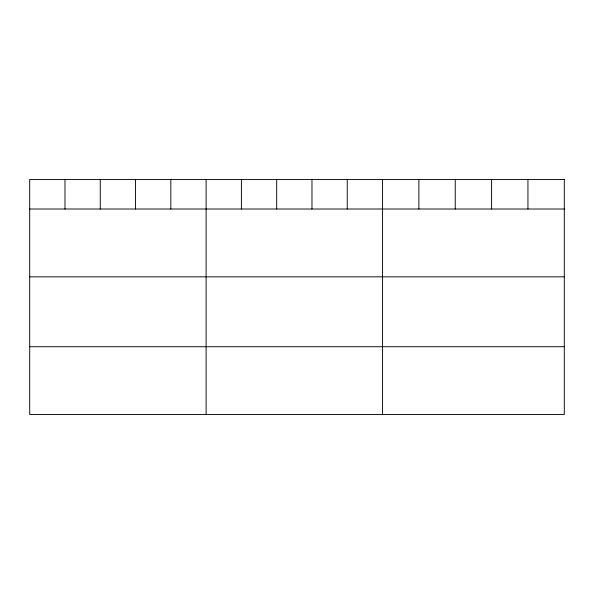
<?xml version="1.0" encoding="UTF-8"?>
<svg xmlns="http://www.w3.org/2000/svg" width="594" height="594" viewBox="0 0 594 594"><rect width="100%" height="100%" fill="white"/><g stroke="black" fill="none" stroke-linecap="round" stroke-linejoin="round"><path stroke-width="0.89" d="M29.7 209.014L564.3 209.014M29.7 276.841L564.3 276.841M29.7 346.725L564.3 346.725M527.947 179.447L527.947 209.014M491.594 179.447L491.594 209.014M455.242 179.447L455.242 209.014M418.889 179.447L418.889 209.014M382.536 179.447L382.536 414.553M347.252 179.447L347.252 209.014M311.969 179.447L311.969 209.014M276.685 179.447L276.685 209.014M241.402 179.447L241.402 209.014M206.118 179.447L206.118 414.553M170.834 179.447L170.834 209.014M135.551 179.447L135.551 209.014M100.267 179.447L100.267 209.014M64.984 179.447L64.984 209.014M564.3 179.447L29.7 179.447L29.7 414.553L564.3 414.553L564.3 179.447"/></g></svg>
